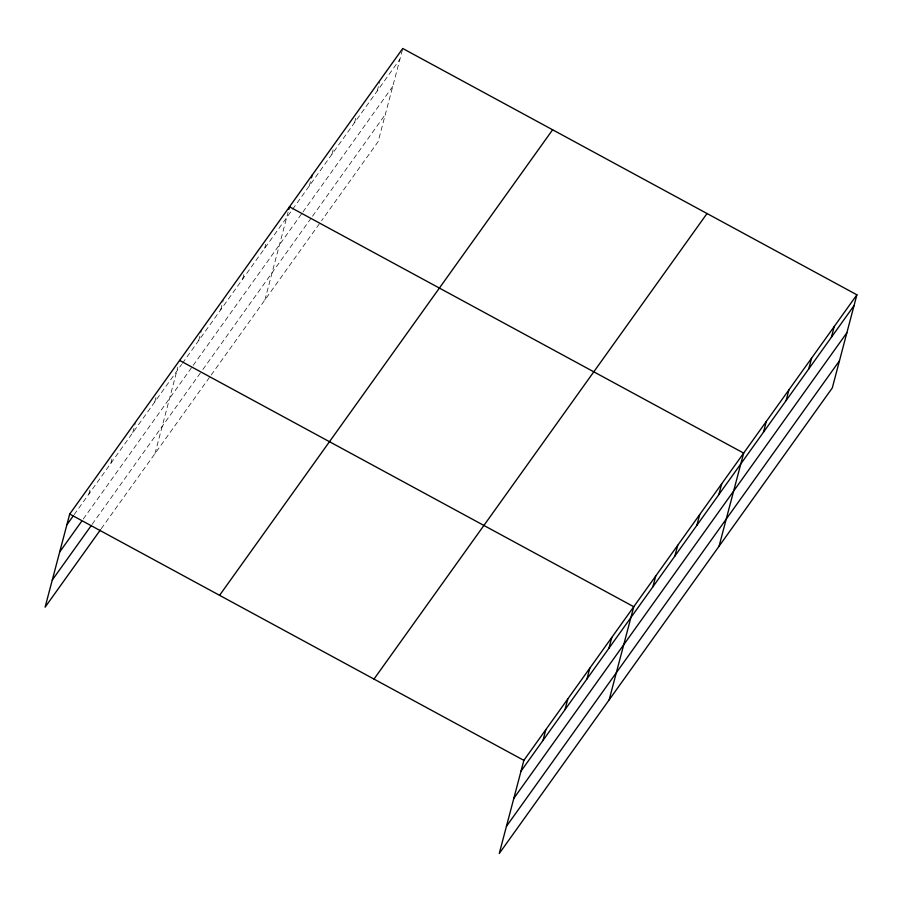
<?xml version="1.0" encoding="UTF-8"?>
<svg xmlns="http://www.w3.org/2000/svg" width="902" height="902" viewBox="0 0 902 902"><rect width="100%" height="100%" fill="white"/><g stroke="black" fill="none" stroke-linecap="round" stroke-linejoin="round"><path stroke-width="0.68" stroke-dasharray="4.51 3.38" d="M88.836 494.116L89.907 490.068M110.822 463.391L112.243 457.99M132.797 432.667L135.289 423.218M154.783 401.942L156.204 396.542M154.997 453.559L177.829 367.159M198.744 340.482L201.597 329.692M220.719 309.758L223.211 300.31M242.706 279.034L244.126 273.633M264.681 248.309L265.752 244.262M264.906 299.926L288.088 212.184M309.307 185.925L310.739 180.524M331.959 154.265L333.379 148.864M354.599 122.604L356.031 117.204M377.25 90.944L379.742 81.507M402.393 49.847L378.141 141.637L321.518 220.787M74.189 514.602L181.64 364.385M182.463 363.247L399.89 59.295M83.288 519.011L191.562 367.655M193.186 365.378L302.125 213.097M302.937 211.97L392.72 86.468M92.173 524.254L202.071 370.621M202.882 369.482L311.72 217.348M312.52 216.221L385.312 114.464M101.272 528.662L210.358 376.168M211.169 375.04L320.717 221.915"/><path stroke-width="1.35" d="M856.9 294.807L523.859 760.363L499.257 853.506L832.287 387.95L856.9 294.807L402.743 48.494L69.713 514.05L45.1 607.193L100.46 529.801M288.798 209.478L289.508 206.784L743.665 453.097L719.063 546.24M311.449 177.829L312.16 175.123M542.993 740.429L545.845 729.639M564.968 709.705L567.82 698.915M586.954 678.981L589.807 668.179M608.929 648.245L611.782 637.455M609.154 699.873L633.768 606.73L179.611 360.417M652.89 586.796L655.743 576.006M674.876 556.072L677.729 545.282M696.851 525.347L699.704 514.546M718.838 494.612L721.69 483.822M763.464 432.227L766.317 421.437M786.104 400.578L788.957 389.777M808.756 368.918L811.608 358.128M831.407 337.258L834.249 326.468M66.861 524.84L73.366 515.741M59.679 552.013L81.654 521.288M52.282 580.02L91.361 525.392M219.581 595.331L552.622 129.775M373.992 679.082L707.033 213.526M521.006 771.154L854.047 305.598M513.836 798.326L846.865 332.782M506.439 826.333L839.469 360.777M69.713 514.05L523.859 760.363"/></g></svg>
